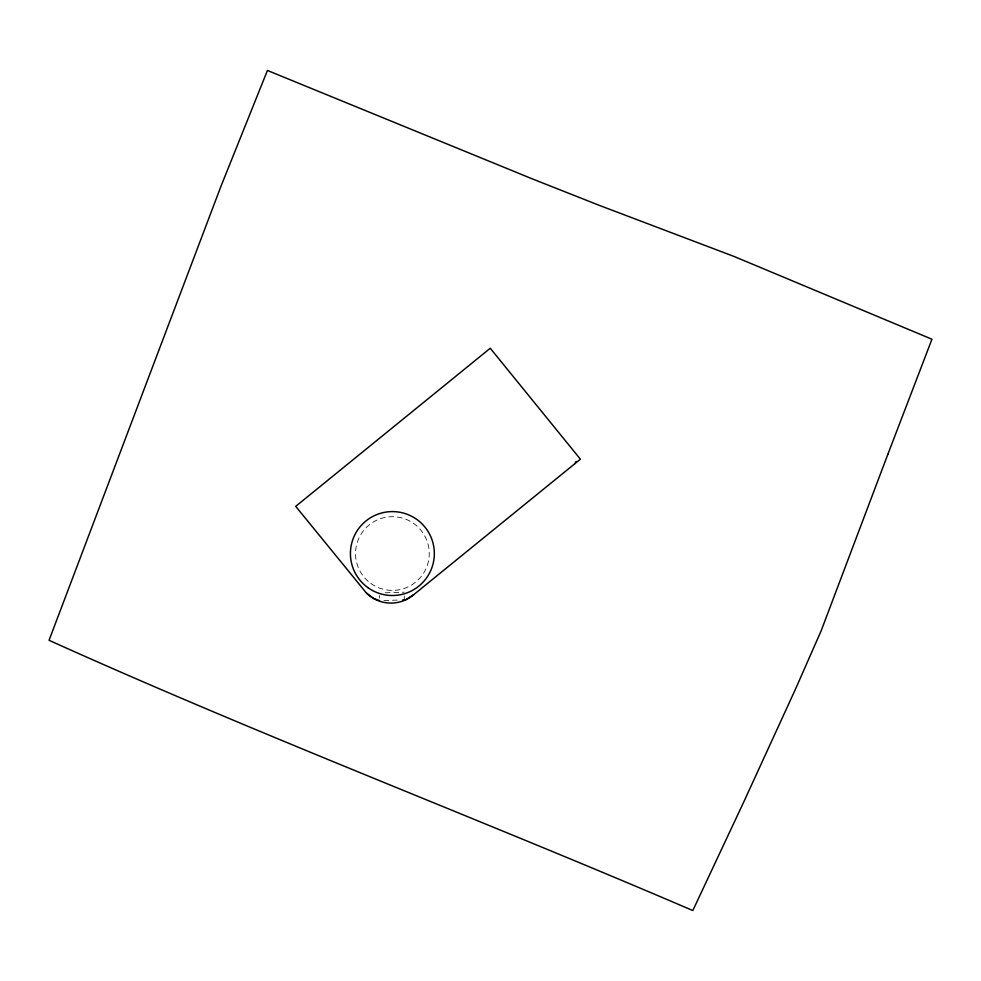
<?xml version="1.0" encoding="UTF-8"?>
<svg xmlns="http://www.w3.org/2000/svg" width="981" height="981" viewBox="0 0 981 981"><rect width="100%" height="100%" fill="white"/><g stroke="black" fill="none" stroke-linecap="round" stroke-linejoin="round"><path stroke-width="0.74" stroke-dasharray="4.91 3.68" d="M385.165 592.794L404.111 592.193M383.951 600.519L397.072 600.102M404.233 596.031L404.356 599.869M379.414 595.541L379.5 598.091M370.83 583.45A36.861 36.861 0 0 0 429.053 557.269A36.861 36.861 0 0 0 377.256 519.942A36.861 36.861 0 0 0 370.83 583.45"/><path stroke-width="1.47" d="M574.891 463.682L576.08 461.401M402.651 599.918L405.705 599.82L413.602 594.756L580.409 459.194L490.255 348.255L295.71 506.355L366.453 593.076L373.969 598.692L379.573 600.654M413.602 594.756A34.96 34.96 0 0 1 366.453 593.076M887.83 454.375L821.158 630.783L795.603 688.883L743.794 801.882L692.819 910.54C478.961 818.706 261.24 736.02 49.05 640.299L220.946 186.316L267.433 70.46L532.622 179.008L599.023 205.25L734.279 256.544L931.95 339.23L887.83 454.375M367.85 587.594A41.962 41.962 0 0 0 434.129 557.772A41.962 41.962 0 0 0 375.171 515.283A41.962 41.962 0 0 0 367.85 587.594"/></g></svg>
